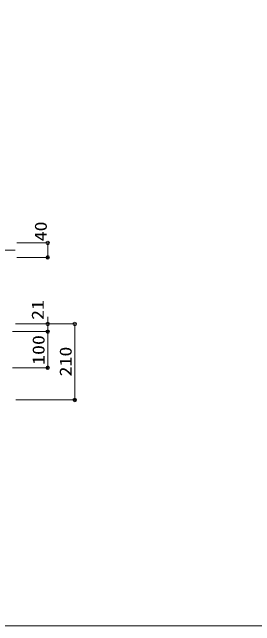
# Model space of a CAD drawing. Units: millimetres, scale not verified. Extents: x -1999 to 2001, y -1385 to 1385.
# Drawn here: x -839 to -168, y -1385 to 311 of the extents above; entities that cross this region are included whole.
import ezdxf
from ezdxf.enums import TextEntityAlignment as Align

# ---------------------------------------------------------------- set-up
doc = ezdxf.new("R2010")
doc.units = ezdxf.units.MM
doc.header["$LTSCALE"] = 10
doc.header["$PDMODE"] = 32
doc.header["$PDSIZE"] = 5
doc.linetypes.add('LONG_CHAIN', pattern=[21, 18, -1, 1, -1])
doc.linetypes.add('LONG_DOUBLE_CHAIN', pattern=[21.8, 18, -1, 0.6, -0.6, 0.6, -1])
for name, color, linetype, lineweight in [('0-0_zumenwaku', 6, 'Continuous', 9), ('0-2_一般寸法', 1, 'Continuous', 9), ('0-3_0', 4, 'Continuous', 9), ('0-6_CENTER', 1, 'LONG_DOUBLE_CHAIN', 9), ('0-9_10ユーザー', 1, 'Continuous', 9)]:
    doc.layers.add(name, color=color, linetype=linetype, lineweight=lineweight)
doc.layers.add('0-4_DEFPOINTS', color=7, linetype='Continuous')
doc.styles.add('ＭＳ ゴシック', font='')
doc.styles.get('ＭＳ ゴシック').set_extended_font_data('MS Gothic')

# ---------------------------------------------------------------- blocks, each defined once
blk = doc.blocks.new('_ORIGIN')
at = {"layer": '0-3_0', "color": 1}
blk.add_line((0, 0), (-10, 0), dxfattribs=at)
blk.add_circle((0, 0), 5, dxfattribs=at)

msp = doc.modelspace()

# ---------------------------------------------------------------- linework, layer by layer
at = {"layer": '0-0_zumenwaku'}
msp.add_lwpolyline([(-1999.35, -1385.32), (2000.64, -1385.32), (2000.64, 1384.68), (-1999.35, 1384.68)], close=True, dxfattribs=at)
at = {"layer": '0-2_一般寸法'}
for p, q in [((-829.67, -551.15), (-661.08, -551.15)), ((-838.67, -572.2), (-736.08, -572.2)), ((-666.08, -561.15), (-666.08, -751.15)), ((-741.08, -582.2), (-741.08, -662.2)), ((-838.67, -672.2), (-736.08, -672.2)), ((-829.67, -761.15), (-661.08, -761.15))]:
    msp.add_line(p, q, dxfattribs=at)
at = {"layer": '0-3_0', "color": 1}
for p, q in [((-741.08, -541.15), (-741.08, -531.15)), ((-830.37, -551.15), (-736.08, -551.15)), ((-741.08, -551.15), (-741.08, -572.2)), ((-838.67, -572.2), (-736.08, -572.2)), ((-741.08, -582.2), (-741.08, -592.2))]:
    msp.add_line(p, q, dxfattribs=at)
at = {"layer": '0-4_DEFPOINTS'}
for p in [(-741.08, -367.2), (-741.08, -572.2), (-741.08, -672.2), (-666.08, -761.15)]:
    msp.add_point(p, dxfattribs=at)
at = {"layer": '0-6_CENTER', "linetype": 'LONG_CHAIN'}
msp.add_line((-998.67, -347.2), (-830.67, -347.2), dxfattribs=at)
at = {"layer": '0-9_10ユーザー'}
for p, q in [((-826.62, -327.2), (-736.08, -327.2)), ((-741.08, -337.2), (-741.08, -357.2)), ((-826.67, -367.2), (-736.08, -367.2))]:
    msp.add_line(p, q, dxfattribs=at)

# ---------------------------------------------------------------- block references
at = {"layer": '0-2_一般寸法'}
for p, rotation in [((-666.08, -551.15), 90), ((-741.08, -572.2), 90), ((-741.08, -672.2), 270), ((-666.08, -761.15), 270)]:
    msp.add_blockref('_ORIGIN', p, dxfattribs=dict(at, rotation=rotation))
at = {"layer": '0-3_0'}
for p, rotation in [((-741.08, -551.15), 270), ((-741.08, -572.2), 90)]:
    msp.add_blockref('_ORIGIN', p, dxfattribs=dict(at, rotation=rotation))
at = {"layer": '0-9_10ユーザー'}
for p, rotation in [((-741.08, -327.2), 90), ((-741.08, -367.2), 270)]:
    msp.add_blockref('_ORIGIN', p, dxfattribs=dict(at, rotation=rotation))

# ---------------------------------------------------------------- texts
at = {"layer": '0-2_一般寸法', "color": 2, "style": 'ＭＳ ゴシック', "width": 1.2}
for s, p in [('100', (-739.6, -664.2)), ('210', (-664.6, -696.15))]:
    msp.add_text(s, height=33.65, rotation=90, dxfattribs=at).set_placement(p, align=Align.BOTTOM_LEFT)
at = {"layer": '0-3_0', "color": 2, "style": 'ＭＳ ゴシック', "width": 1.2}
msp.add_text('21', height=33.65, rotation=90, dxfattribs=at).set_placement((-741.77, -539.85), align=Align.BOTTOM_LEFT)
at = {"layer": '0-9_10ユーザー', "color": 2, "style": 'ＭＳ ゴシック', "width": 1.2}
msp.add_text('40', height=33.65, rotation=90, dxfattribs=at).set_placement((-733.36, -322.69), align=Align.BOTTOM_LEFT)

doc.saveas('drawing.dxf')
